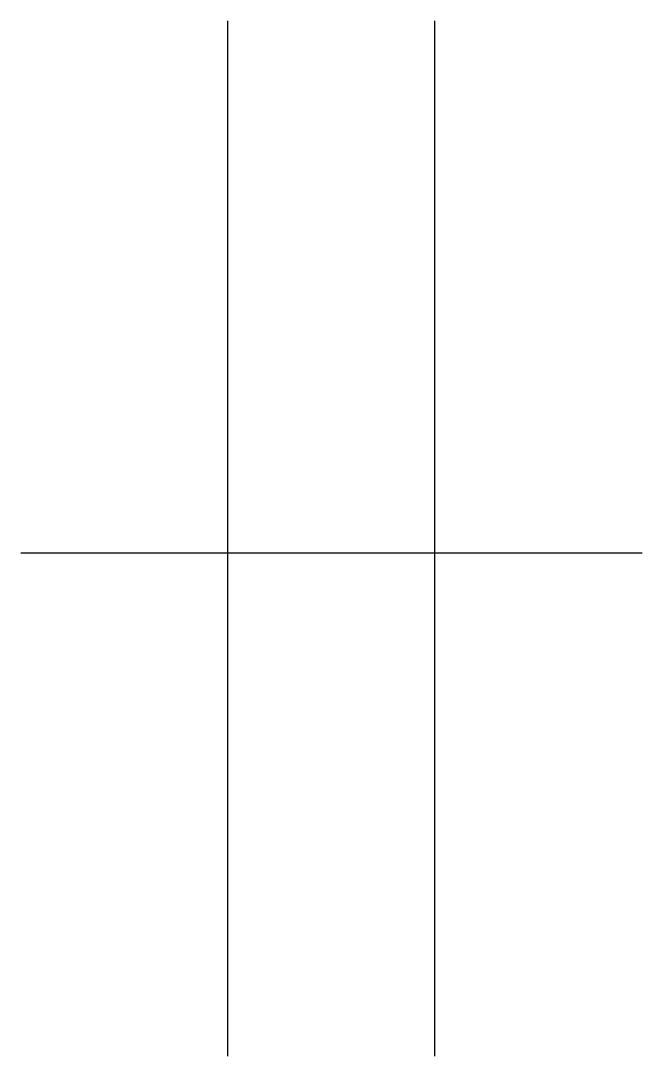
# Model space of a CAD drawing. Header units: millimetres. Extents: x 0 to 33.1, y 1.5 to 45.3.
# Drawn here: x 5.7694 to 5.8045, y 11.6944 to 11.7528 of the extents above; entities that cross this region are included whole.
import ezdxf

# ---------------------------------------------------------------- set-up
doc = ezdxf.new("R2010")
doc.units = ezdxf.units.MM
doc.header["$MEASUREMENT"] = 0
doc.layers.get('0').update_dxf_attribs({"linetype": 'CONTINUOUS'})

msp = doc.modelspace()

# ---------------------------------------------------------------- linework, layer by layer
at = {"color": 0, "linetype": 'Continuous'}
for p, q in [((5.78108, 11.7528), (5.78108, 11.7228)), ((5.79275, 11.7528), (5.79275, 11.7228)), ((5.76942, 11.7228), (5.80447, 11.7228)), ((5.78108, 11.7228), (5.78108, 11.6944)), ((5.79275, 11.7228), (5.79275, 11.6944))]:
    msp.add_line(p, q, dxfattribs=at)

doc.saveas('drawing.dxf')
